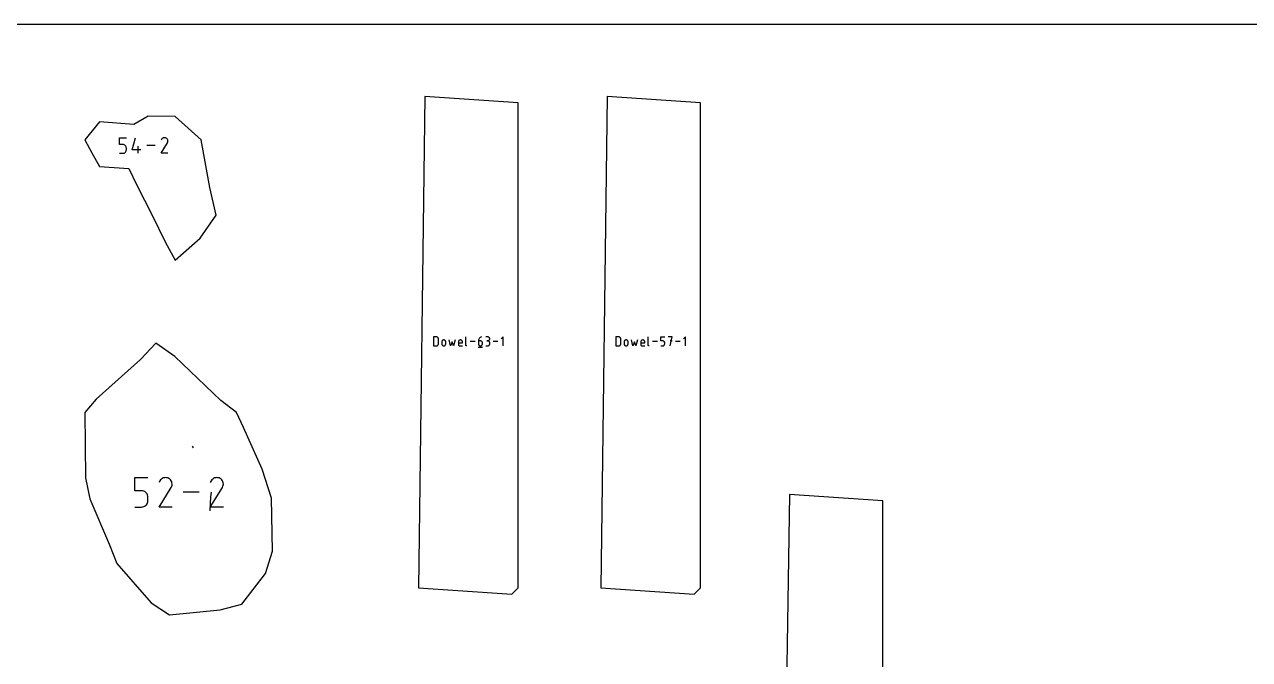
# Model space of a CAD drawing. Extents: x 0 to 12.2, y 0 to 12.
# Drawn here: x 7.024 to 8.872, y 11.043 to 12 of the extents above; entities that cross this region are included whole.
import ezdxf

# ---------------------------------------------------------------- set-up
doc = ezdxf.new("R2010")
doc.units = 0

msp = doc.modelspace()

# ---------------------------------------------------------------- linework, layer by layer
at = {"layer": 'annotation', "color": 1}
for p, q in [((7.167206, 11.818909), (7.167206, 11.829354)), ((7.167206, 11.829354), (7.177623, 11.829354)), ((7.186419, 11.811113), (7.19162, 11.829354)), ((7.23056, 11.826746), (7.229876, 11.825434)), ((7.231103, 11.827515), (7.23056, 11.826746)), ((7.231754, 11.828158), (7.231103, 11.827515)), ((7.232494, 11.828668), (7.231754, 11.828158)), ((7.233303, 11.829041), (7.232494, 11.828668)), ((7.23416, 11.829271), (7.233303, 11.829041)), ((7.235047, 11.829353), (7.23416, 11.829271)), ((7.235943, 11.829283), (7.235047, 11.829353)), ((7.236829, 11.829054), (7.235943, 11.829283)), ((7.237685, 11.828662), (7.236829, 11.829054)), ((7.23845, 11.828119), (7.237685, 11.828662)), ((7.237685, 11.828662), (7.237685, 11.828662)), ((7.23909, 11.827467), (7.23845, 11.828119)), ((7.239599, 11.826726), (7.23909, 11.827467)), ((7.239971, 11.825916), (7.239599, 11.826726)), ((7.240201, 11.825058), (7.239971, 11.825916)), ((7.172415, 11.818909), (7.167206, 11.818909)), ((7.17335, 11.818825), (7.172415, 11.818909)), ((7.174231, 11.818584), (7.17335, 11.818825)), ((7.175042, 11.8182), (7.174231, 11.818584)), ((7.175041, 11.806611), (7.175768, 11.807125)), ((7.175769, 11.817687), (7.175042, 11.8182)), ((7.175768, 11.807125), (7.176397, 11.807754)), ((7.176397, 11.817061), (7.175769, 11.817687)), ((7.176911, 11.816335), (7.176397, 11.817061)), ((7.176397, 11.807754), (7.176911, 11.808482)), ((7.177297, 11.815525), (7.176911, 11.816335)), ((7.176911, 11.808482), (7.177297, 11.809294)), ((7.177539, 11.814644), (7.177297, 11.815525)), ((7.177297, 11.809294), (7.177539, 11.810176)), ((7.177623, 11.813708), (7.177539, 11.814644)), ((7.177539, 11.810176), (7.177623, 11.811113)), ((7.177623, 11.811113), (7.177623, 11.813708)), ((7.177623, 11.813708), (7.177623, 11.813708)), ((7.199443, 11.811113), (7.186419, 11.811113)), ((7.195539, 11.805898), (7.195539, 11.816316)), ((7.221066, 11.817626), (7.208241, 11.817626)), ((7.229861, 11.805898), (7.239487, 11.821394)), ((7.239487, 11.821394), (7.239499, 11.821409)), ((7.239487, 11.821394), (7.239487, 11.821394)), ((7.239499, 11.821409), (7.23951, 11.821423)), ((7.23951, 11.821423), (7.23952, 11.821438)), ((7.23952, 11.821438), (7.239531, 11.821453)), ((7.239531, 11.821453), (7.239541, 11.821468)), ((7.239541, 11.821468), (7.23955, 11.821484)), ((7.23955, 11.821484), (7.23956, 11.821501)), ((7.23956, 11.821501), (7.23957, 11.821519)), ((7.23957, 11.821519), (7.23958, 11.821537)), ((7.23958, 11.821537), (7.239977, 11.82239)), ((7.23958, 11.821537), (7.23958, 11.821537)), ((7.239977, 11.82239), (7.240209, 11.823275)), ((7.240282, 11.824171), (7.240201, 11.825058)), ((7.240209, 11.823275), (7.240282, 11.824171)), ((7.167206, 11.805898), (7.172415, 11.805898)), ((7.172415, 11.805898), (7.17335, 11.805982)), ((7.172415, 11.805898), (7.172415, 11.805898)), ((7.17335, 11.805982), (7.17423, 11.806225)), ((7.17423, 11.806225), (7.175041, 11.806611)), ((7.240278, 11.805898), (7.229861, 11.805898)), ((7.645303, 11.528898), (7.640801, 11.528898)), ((7.640801, 11.528898), (7.640801, 11.515396)), ((7.640801, 11.515405), (7.645303, 11.515405)), ((7.640801, 11.515396), (7.640801, 11.515405)), ((7.64584, 11.528849), (7.645303, 11.528898)), ((7.645303, 11.515405), (7.64584, 11.515453)), ((7.645303, 11.515405), (7.645303, 11.515405)), ((7.646346, 11.52871), (7.64584, 11.528849)), ((7.64584, 11.515453), (7.646346, 11.515593)), ((7.646812, 11.528487), (7.646346, 11.52871)), ((7.646346, 11.515593), (7.646812, 11.515815)), ((7.64723, 11.528191), (7.646812, 11.528487)), ((7.646812, 11.515815), (7.64723, 11.516111)), ((7.647592, 11.527829), (7.64723, 11.528191)), ((7.64723, 11.516111), (7.647592, 11.516473)), ((7.647888, 11.52741), (7.647592, 11.527829)), ((7.647592, 11.516473), (7.647888, 11.516892)), ((7.648109, 11.526942), (7.647888, 11.52741)), ((7.647888, 11.516892), (7.648109, 11.517359)), ((7.648249, 11.526435), (7.648109, 11.526942)), ((7.648109, 11.517359), (7.648249, 11.517867)), ((7.648297, 11.525895), (7.648249, 11.526435)), ((7.648249, 11.517867), (7.648297, 11.518406)), ((7.648297, 11.518406), (7.648297, 11.525895)), ((7.648297, 11.525895), (7.648297, 11.525895)), ((7.653408, 11.521932), (7.65336, 11.521393)), ((7.65336, 11.521393), (7.65336, 11.518399)), ((7.65336, 11.518399), (7.65336, 11.518399)), ((7.65336, 11.518399), (7.653408, 11.517859)), ((7.653548, 11.522439), (7.653408, 11.521932)), ((7.653408, 11.517859), (7.653548, 11.517352)), ((7.65377, 11.522905), (7.653548, 11.522439)), ((7.653548, 11.517352), (7.65377, 11.516884)), ((7.654066, 11.523323), (7.65377, 11.522905)), ((7.65377, 11.516884), (7.654066, 11.516465)), ((7.654428, 11.523683), (7.654066, 11.523323)), ((7.654066, 11.516465), (7.654428, 11.516103)), ((7.654847, 11.523978), (7.654428, 11.523683)), ((7.654428, 11.516103), (7.654847, 11.515806)), ((7.655315, 11.5242), (7.654847, 11.523978)), ((7.654847, 11.515806), (7.655315, 11.515584)), ((7.655823, 11.524338), (7.655315, 11.5242)), ((7.655315, 11.515584), (7.655823, 11.515445)), ((7.656362, 11.524386), (7.655823, 11.524338)), ((7.655823, 11.515445), (7.656362, 11.515396)), ((7.656901, 11.524338), (7.656362, 11.524386)), ((7.656362, 11.524386), (7.656362, 11.524386)), ((7.656362, 11.515396), (7.656902, 11.515445)), ((7.656362, 11.515396), (7.656362, 11.515396)), ((7.657409, 11.5242), (7.656901, 11.524338)), ((7.656902, 11.515445), (7.657409, 11.515584)), ((7.657877, 11.523978), (7.657409, 11.5242)), ((7.657409, 11.515584), (7.657877, 11.515806)), ((7.658296, 11.523683), (7.657877, 11.523978)), ((7.657877, 11.515806), (7.658296, 11.516103)), ((7.658657, 11.523323), (7.658296, 11.523683)), ((7.658296, 11.516103), (7.658658, 11.516465)), ((7.658954, 11.522905), (7.658657, 11.523323)), ((7.658658, 11.516465), (7.658954, 11.516884)), ((7.659176, 11.522439), (7.658954, 11.522905)), ((7.658954, 11.516884), (7.659176, 11.517352)), ((7.659315, 11.521932), (7.659176, 11.522439)), ((7.659176, 11.517352), (7.659315, 11.517859)), ((7.659364, 11.521393), (7.659315, 11.521932)), ((7.659315, 11.517859), (7.659364, 11.518399)), ((7.659364, 11.518399), (7.659364, 11.521393)), ((7.659364, 11.521393), (7.659364, 11.521393)), ((7.666683, 11.515396), (7.664427, 11.524386)), ((7.66893, 11.521393), (7.666683, 11.515396)), ((7.671178, 11.515396), (7.66893, 11.521393)), ((7.673433, 11.524386), (7.671178, 11.515396)), ((7.678545, 11.521942), (7.678497, 11.521404)), ((7.678497, 11.521404), (7.678497, 11.517656)), ((7.678497, 11.519899), (7.684493, 11.519899)), ((7.678497, 11.517656), (7.678497, 11.517656)), ((7.678497, 11.517656), (7.678533, 11.517249)), ((7.678533, 11.517249), (7.678637, 11.516866)), ((7.678684, 11.522449), (7.678545, 11.521942)), ((7.678637, 11.516866), (7.678804, 11.516514)), ((7.678907, 11.522916), (7.678684, 11.522449)), ((7.678804, 11.516514), (7.679026, 11.516199)), ((7.679203, 11.523334), (7.678907, 11.522916)), ((7.679026, 11.516199), (7.679298, 11.515927)), ((7.679564, 11.523696), (7.679203, 11.523334)), ((7.679298, 11.515927), (7.679612, 11.515704)), ((7.679983, 11.523992), (7.679564, 11.523696)), ((7.679612, 11.515704), (7.679963, 11.515537)), ((7.679963, 11.515537), (7.680343, 11.515432)), ((7.68045, 11.524214), (7.679983, 11.523992)), ((7.680343, 11.515432), (7.680748, 11.515396)), ((7.680957, 11.524354), (7.68045, 11.524214)), ((7.680748, 11.515396), (7.684492, 11.515396)), ((7.681495, 11.524402), (7.680957, 11.524354)), ((7.682034, 11.524354), (7.681495, 11.524402)), ((7.681495, 11.524402), (7.681495, 11.524402)), ((7.682541, 11.524214), (7.682034, 11.524354)), ((7.683008, 11.523992), (7.682541, 11.524214)), ((7.683427, 11.523696), (7.683008, 11.523992)), ((7.683788, 11.523334), (7.683427, 11.523696)), ((7.684084, 11.522916), (7.683788, 11.523334)), ((7.684305, 11.522449), (7.684084, 11.522916)), ((7.684445, 11.521942), (7.684305, 11.522449)), ((7.684493, 11.521404), (7.684445, 11.521942)), ((7.684493, 11.519899), (7.684493, 11.521404)), ((7.684493, 11.521404), (7.684493, 11.521404)), ((7.689555, 11.516904), (7.689555, 11.528908)), ((7.68958, 11.516632), (7.689555, 11.516904)), ((7.68965, 11.516376), (7.68958, 11.516632)), ((7.689761, 11.51614), (7.68965, 11.516376)), ((7.68991, 11.51593), (7.689761, 11.51614)), ((7.690091, 11.515748), (7.68991, 11.51593)), ((7.690302, 11.515599), (7.690091, 11.515748)), ((7.690537, 11.515488), (7.690302, 11.515599)), ((7.690793, 11.515418), (7.690537, 11.515488)), ((7.691065, 11.515394), (7.690793, 11.515418)), ((7.691065, 11.515394), (7.691065, 11.515394)), ((7.703512, 11.522147), (7.69613, 11.522147)), ((7.708198, 11.513709), (7.714949, 11.513709)), ((7.70864, 11.523798), (7.708574, 11.522885)), ((7.708574, 11.522885), (7.708574, 11.518398)), ((7.711572, 11.522885), (7.708574, 11.522885)), ((7.708574, 11.518398), (7.708574, 11.518398)), ((7.708574, 11.518398), (7.708622, 11.517858)), ((7.708622, 11.517858), (7.708762, 11.517351)), ((7.708834, 11.524675), (7.70864, 11.523798)), ((7.708762, 11.517351), (7.708984, 11.516883)), ((7.709147, 11.525505), (7.708834, 11.524675)), ((7.708984, 11.516883), (7.70928, 11.516464)), ((7.709571, 11.526278), (7.709147, 11.525505)), ((7.70928, 11.516464), (7.709642, 11.516102)), ((7.710099, 11.526982), (7.709571, 11.526278)), ((7.709642, 11.516102), (7.71006, 11.515806)), ((7.71006, 11.515806), (7.710527, 11.515584)), ((7.710721, 11.527607), (7.710099, 11.526982)), ((7.710527, 11.515584), (7.711034, 11.515445)), ((7.71143, 11.528142), (7.710721, 11.527607)), ((7.711034, 11.515445), (7.711572, 11.515396)), ((7.712218, 11.528576), (7.71143, 11.528142)), ((7.712111, 11.522837), (7.711572, 11.522885)), ((7.711572, 11.515396), (7.712111, 11.515445)), ((7.711572, 11.515396), (7.711572, 11.515396)), ((7.712619, 11.522698), (7.712111, 11.522837)), ((7.712111, 11.515445), (7.712619, 11.515584)), ((7.713077, 11.528898), (7.712218, 11.528576)), ((7.713086, 11.522477), (7.712619, 11.522698)), ((7.712619, 11.515584), (7.713086, 11.515806)), ((7.713077, 11.528898), (7.713077, 11.528898)), ((7.713504, 11.522182), (7.713086, 11.522477)), ((7.713086, 11.515806), (7.713504, 11.516102)), ((7.713865, 11.521822), (7.713504, 11.522182)), ((7.713504, 11.516102), (7.713865, 11.516464)), ((7.714161, 11.521404), (7.713865, 11.521822)), ((7.713865, 11.516464), (7.714161, 11.516883)), ((7.714383, 11.520937), (7.714161, 11.521404)), ((7.714161, 11.516883), (7.714383, 11.517351)), ((7.714522, 11.52043), (7.714383, 11.520937)), ((7.714383, 11.517351), (7.714522, 11.517858)), ((7.71457, 11.519891), (7.714522, 11.52043)), ((7.714522, 11.517858), (7.71457, 11.518398)), ((7.71457, 11.518398), (7.71457, 11.519891)), ((7.71457, 11.519891), (7.71457, 11.519891)), ((7.722631, 11.528882), (7.719633, 11.528882)), ((7.719633, 11.515397), (7.722631, 11.515397)), ((7.722631, 11.522886), (7.72113, 11.522886)), ((7.72113, 11.522886), (7.722631, 11.522886)), ((7.72317, 11.528834), (7.722631, 11.528882)), ((7.722631, 11.522886), (7.72317, 11.522934)), ((7.72317, 11.522837), (7.722631, 11.522886)), ((7.722631, 11.522886), (7.722631, 11.522886)), ((7.722631, 11.515397), (7.72317, 11.515445)), ((7.722631, 11.515397), (7.722631, 11.515397)), ((7.723678, 11.528694), (7.72317, 11.528834)), ((7.72317, 11.522934), (7.723678, 11.523074)), ((7.723678, 11.522698), (7.72317, 11.522837)), ((7.72317, 11.515445), (7.723678, 11.515584)), ((7.724145, 11.528472), (7.723678, 11.528694)), ((7.723678, 11.523074), (7.724145, 11.523296)), ((7.724145, 11.522476), (7.723678, 11.522698)), ((7.723678, 11.515584), (7.724145, 11.515806)), ((7.724563, 11.528176), (7.724145, 11.528472)), ((7.724145, 11.523296), (7.724563, 11.523592)), ((7.724563, 11.52218), (7.724145, 11.522476)), ((7.724145, 11.515806), (7.724563, 11.516102)), ((7.724925, 11.527815), (7.724563, 11.528176)), ((7.724563, 11.523592), (7.724925, 11.523954)), ((7.724925, 11.521819), (7.724563, 11.52218)), ((7.724563, 11.516102), (7.724925, 11.516463)), ((7.72522, 11.527397), (7.724925, 11.527815)), ((7.724925, 11.523954), (7.72522, 11.524373)), ((7.72522, 11.521401), (7.724925, 11.521819)), ((7.724925, 11.516463), (7.72522, 11.516881)), ((7.725442, 11.526931), (7.72522, 11.527397)), ((7.72522, 11.524373), (7.725442, 11.524841)), ((7.725442, 11.520934), (7.72522, 11.521401)), ((7.72522, 11.516881), (7.725442, 11.517348)), ((7.725581, 11.526425), (7.725442, 11.526931)), ((7.725442, 11.524841), (7.725581, 11.525349)), ((7.725581, 11.520429), (7.725442, 11.520934)), ((7.725442, 11.517348), (7.725581, 11.517854)), ((7.725629, 11.525888), (7.725581, 11.526425)), ((7.725581, 11.525349), (7.725629, 11.525888)), ((7.725629, 11.519892), (7.725581, 11.520429)), ((7.725581, 11.517854), (7.725629, 11.518391)), ((7.725629, 11.525888), (7.725629, 11.525888)), ((7.725629, 11.518391), (7.725629, 11.519892)), ((7.725629, 11.519892), (7.725629, 11.519892)), ((7.738076, 11.522147), (7.730694, 11.522147)), ((7.74614, 11.528898), (7.743138, 11.525895)), ((7.74614, 11.515396), (7.74614, 11.528898)), ((7.9203, 11.528898), (7.915797, 11.528898)), ((7.915797, 11.528898), (7.915797, 11.515396)), ((7.915797, 11.515405), (7.9203, 11.515405)), ((7.915797, 11.515396), (7.915797, 11.515405)), ((7.920837, 11.528849), (7.9203, 11.528898)), ((7.9203, 11.515405), (7.920837, 11.515453)), ((7.9203, 11.515405), (7.9203, 11.515405)), ((7.921342, 11.52871), (7.920837, 11.528849)), ((7.920837, 11.515453), (7.921342, 11.515593)), ((7.921809, 11.528487), (7.921342, 11.52871)), ((7.921342, 11.515593), (7.921809, 11.515815)), ((7.922227, 11.528191), (7.921809, 11.528487)), ((7.921809, 11.515815), (7.922227, 11.516111)), ((7.922588, 11.527829), (7.922227, 11.528191)), ((7.922227, 11.516111), (7.922588, 11.516473)), ((7.922884, 11.52741), (7.922588, 11.527829)), ((7.922588, 11.516473), (7.922884, 11.516892)), ((7.923106, 11.526942), (7.922884, 11.52741)), ((7.922884, 11.516892), (7.923106, 11.517359)), ((7.923245, 11.526435), (7.923106, 11.526942)), ((7.923106, 11.517359), (7.923245, 11.517867)), ((7.923294, 11.525895), (7.923245, 11.526435)), ((7.923245, 11.517867), (7.923294, 11.518406)), ((7.923294, 11.518406), (7.923294, 11.525895)), ((7.923294, 11.525895), (7.923294, 11.525895)), ((7.928405, 11.521932), (7.928356, 11.521393)), ((7.928356, 11.521393), (7.928356, 11.518399)), ((7.928356, 11.518399), (7.928356, 11.518399)), ((7.928356, 11.518399), (7.928405, 11.517859)), ((7.928544, 11.522439), (7.928405, 11.521932)), ((7.928405, 11.517859), (7.928544, 11.517352)), ((7.928766, 11.522905), (7.928544, 11.522439)), ((7.928544, 11.517352), (7.928766, 11.516884)), ((7.929062, 11.523323), (7.928766, 11.522905)), ((7.928766, 11.516884), (7.929062, 11.516465)), ((7.929424, 11.523683), (7.929062, 11.523323)), ((7.929062, 11.516465), (7.929424, 11.516103)), ((7.929843, 11.523978), (7.929424, 11.523683)), ((7.929424, 11.516103), (7.929843, 11.515806)), ((7.930311, 11.5242), (7.929843, 11.523978)), ((7.929843, 11.515806), (7.930311, 11.515584)), ((7.930819, 11.524338), (7.930311, 11.5242)), ((7.930311, 11.515584), (7.930819, 11.515445)), ((7.931359, 11.524386), (7.930819, 11.524338)), ((7.930819, 11.515445), (7.931359, 11.515396)), ((7.931898, 11.524338), (7.931359, 11.524386)), ((7.931359, 11.524386), (7.931359, 11.524386)), ((7.931359, 11.515396), (7.931898, 11.515445)), ((7.931359, 11.515396), (7.931359, 11.515396)), ((7.932405, 11.5242), (7.931898, 11.524338)), ((7.931898, 11.515445), (7.932406, 11.515584)), ((7.932873, 11.523978), (7.932405, 11.5242)), ((7.932406, 11.515584), (7.932873, 11.515806)), ((7.933292, 11.523683), (7.932873, 11.523978)), ((7.932873, 11.515806), (7.933292, 11.516103)), ((7.933654, 11.523323), (7.933292, 11.523683)), ((7.933292, 11.516103), (7.933654, 11.516465)), ((7.93395, 11.522905), (7.933654, 11.523323)), ((7.933654, 11.516465), (7.93395, 11.516884)), ((7.934172, 11.522439), (7.93395, 11.522905)), ((7.93395, 11.516884), (7.934172, 11.517352)), ((7.934312, 11.521932), (7.934172, 11.522439)), ((7.934172, 11.517352), (7.934312, 11.517859)), ((7.93436, 11.521393), (7.934312, 11.521932)), ((7.934312, 11.517859), (7.93436, 11.518399)), ((7.93436, 11.518399), (7.93436, 11.521393)), ((7.93436, 11.521393), (7.93436, 11.521393)), ((7.941679, 11.515396), (7.939423, 11.524386)), ((7.943927, 11.521393), (7.941679, 11.515396)), ((7.946174, 11.515396), (7.943927, 11.521393)), ((7.948429, 11.524386), (7.946174, 11.515396)), ((7.953541, 11.521942), (7.953493, 11.521404)), ((7.953493, 11.521404), (7.953493, 11.517656)), ((7.953493, 11.519899), (7.959489, 11.519899)), ((7.953493, 11.517656), (7.953493, 11.517656)), ((7.953493, 11.517656), (7.953529, 11.517249)), ((7.953529, 11.517249), (7.953634, 11.516866)), ((7.953681, 11.522449), (7.953541, 11.521942)), ((7.953634, 11.516866), (7.9538, 11.516514)), ((7.953903, 11.522916), (7.953681, 11.522449)), ((7.9538, 11.516514), (7.954022, 11.516199)), ((7.954199, 11.523334), (7.953903, 11.522916)), ((7.954022, 11.516199), (7.954294, 11.515927)), ((7.95456, 11.523696), (7.954199, 11.523334)), ((7.954294, 11.515927), (7.954608, 11.515704)), ((7.954979, 11.523992), (7.95456, 11.523696)), ((7.954608, 11.515704), (7.954959, 11.515537)), ((7.954959, 11.515537), (7.95534, 11.515432)), ((7.955446, 11.524214), (7.954979, 11.523992)), ((7.95534, 11.515432), (7.955744, 11.515396)), ((7.955953, 11.524354), (7.955446, 11.524214)), ((7.955744, 11.515396), (7.959488, 11.515396)), ((7.956491, 11.524402), (7.955953, 11.524354)), ((7.95703, 11.524354), (7.956491, 11.524402)), ((7.956491, 11.524402), (7.956491, 11.524402)), ((7.957537, 11.524214), (7.95703, 11.524354)), ((7.958005, 11.523992), (7.957537, 11.524214)), ((7.958423, 11.523696), (7.958005, 11.523992)), ((7.958784, 11.523334), (7.958423, 11.523696)), ((7.95908, 11.522916), (7.958784, 11.523334)), ((7.959302, 11.522449), (7.95908, 11.522916)), ((7.959441, 11.521942), (7.959302, 11.522449)), ((7.959489, 11.521404), (7.959441, 11.521942)), ((7.959489, 11.519899), (7.959489, 11.521404)), ((7.959489, 11.521404), (7.959489, 11.521404)), ((7.964552, 11.516904), (7.964552, 11.528908)), ((7.964576, 11.516632), (7.964552, 11.516904)), ((7.964646, 11.516376), (7.964576, 11.516632)), ((7.964757, 11.51614), (7.964646, 11.516376)), ((7.964906, 11.51593), (7.964757, 11.51614)), ((7.965087, 11.515748), (7.964906, 11.51593)), ((7.965298, 11.515599), (7.965087, 11.515748)), ((7.965533, 11.515488), (7.965298, 11.515599)), ((7.965789, 11.515418), (7.965533, 11.515488)), ((7.966061, 11.515394), (7.965789, 11.515418)), ((7.966061, 11.515394), (7.966061, 11.515394)), ((7.978508, 11.522147), (7.971126, 11.522147)), ((7.98357, 11.522885), (7.98357, 11.528898)), ((7.98357, 11.528898), (7.989566, 11.528898)), ((7.986568, 11.522885), (7.98357, 11.522885)), ((7.98357, 11.515396), (7.986568, 11.515396)), ((7.987106, 11.522837), (7.986568, 11.522885)), ((7.986568, 11.515396), (7.987106, 11.515445)), ((7.986568, 11.515396), (7.986568, 11.515396)), ((7.987613, 11.522698), (7.987106, 11.522837)), ((7.987106, 11.515445), (7.987613, 11.515584)), ((7.98808, 11.522477), (7.987613, 11.522698)), ((7.987613, 11.515584), (7.98808, 11.515806)), ((7.988499, 11.522182), (7.98808, 11.522477)), ((7.98808, 11.515806), (7.988499, 11.516102)), ((7.98886, 11.521822), (7.988499, 11.522182)), ((7.988499, 11.516102), (7.98886, 11.516464)), ((7.989156, 11.521404), (7.98886, 11.521822)), ((7.98886, 11.516464), (7.989156, 11.516883)), ((7.989378, 11.520937), (7.989156, 11.521404)), ((7.989156, 11.516883), (7.989378, 11.517351)), ((7.989518, 11.52043), (7.989378, 11.520937)), ((7.989378, 11.517351), (7.989518, 11.517858)), ((7.989566, 11.519891), (7.989518, 11.52043)), ((7.989518, 11.517858), (7.989566, 11.518398)), ((7.989566, 11.518398), (7.989566, 11.519891)), ((7.989566, 11.519891), (7.989566, 11.519891)), ((8.000633, 11.528898), (7.994629, 11.528898)), ((7.997631, 11.515396), (8.000633, 11.528898)), ((8.000633, 11.522885), (7.997631, 11.522885)), ((8.01308, 11.522147), (8.005697, 11.522147)), ((8.021143, 11.528898), (8.018142, 11.525895)), ((8.021143, 11.515396), (8.021143, 11.528898)), ((7.278654, 11.361501), (7.277408, 11.364097)), ((7.190444, 11.297064), (7.190444, 11.316848)), ((7.190444, 11.316848), (7.210174, 11.316848)), ((7.228161, 11.311908), (7.226865, 11.309422)), ((7.229189, 11.313365), (7.228161, 11.311908)), ((7.230422, 11.314582), (7.229189, 11.313365)), ((7.231823, 11.315549), (7.230422, 11.314582)), ((7.233355, 11.316255), (7.231823, 11.315549)), ((7.23498, 11.316691), (7.233355, 11.316255)), ((7.23666, 11.316846), (7.23498, 11.316691)), ((7.238357, 11.316713), (7.23666, 11.316846)), ((7.240035, 11.31628), (7.238357, 11.316713)), ((7.241656, 11.315538), (7.240035, 11.31628)), ((7.243106, 11.314508), (7.241656, 11.315538)), ((7.241656, 11.315538), (7.241656, 11.315538)), ((7.244318, 11.313273), (7.243106, 11.314508)), ((7.245281, 11.31187), (7.244318, 11.313273)), ((7.245986, 11.310337), (7.245281, 11.31187)), ((7.246421, 11.308711), (7.245986, 11.310337)), ((7.246575, 11.307031), (7.246421, 11.308711)), ((7.305509, 11.311908), (7.304213, 11.309422)), ((7.306537, 11.313365), (7.305509, 11.311908)), ((7.30777, 11.314582), (7.306537, 11.313365)), ((7.309172, 11.315549), (7.30777, 11.314582)), ((7.310703, 11.316255), (7.309172, 11.315549)), ((7.312328, 11.316691), (7.310703, 11.316255)), ((7.314008, 11.316846), (7.312328, 11.316691)), ((7.315705, 11.316713), (7.314008, 11.316846)), ((7.317383, 11.31628), (7.315705, 11.316713)), ((7.319004, 11.315538), (7.317383, 11.31628)), ((7.320454, 11.314508), (7.319004, 11.315538)), ((7.319004, 11.315538), (7.319004, 11.315538)), ((7.321666, 11.313273), (7.320454, 11.314508)), ((7.322629, 11.31187), (7.321666, 11.313273)), ((7.323334, 11.310337), (7.322629, 11.31187)), ((7.323769, 11.308711), (7.323334, 11.310337)), ((7.323923, 11.307031), (7.323769, 11.308711)), ((7.200309, 11.297064), (7.190444, 11.297064)), ((7.20208, 11.296906), (7.200309, 11.297064)), ((7.203748, 11.296449), (7.20208, 11.296906)), ((7.205285, 11.295722), (7.203748, 11.296449)), ((7.206662, 11.294751), (7.205285, 11.295722)), ((7.207852, 11.293565), (7.206662, 11.294751)), ((7.208826, 11.29219), (7.207852, 11.293565)), ((7.209556, 11.290655), (7.208826, 11.29219)), ((7.210015, 11.288986), (7.209556, 11.290655)), ((7.226837, 11.272421), (7.245069, 11.301772)), ((7.245069, 11.301772), (7.245091, 11.301799)), ((7.245069, 11.301772), (7.245069, 11.301772)), ((7.245091, 11.301799), (7.245112, 11.301826)), ((7.245112, 11.301826), (7.245132, 11.301854)), ((7.245132, 11.301854), (7.245151, 11.301882)), ((7.245151, 11.301882), (7.24517, 11.301911)), ((7.24517, 11.301911), (7.245189, 11.301942)), ((7.245189, 11.301942), (7.245208, 11.301974)), ((7.245208, 11.301974), (7.245226, 11.302007)), ((7.245226, 11.302007), (7.245244, 11.302042)), ((7.245244, 11.302042), (7.245997, 11.303659)), ((7.245244, 11.302042), (7.245244, 11.302042)), ((7.245997, 11.303659), (7.246437, 11.305334)), ((7.246437, 11.305334), (7.246575, 11.307031)), ((7.287526, 11.294635), (7.263235, 11.294635)), ((7.304185, 11.272421), (7.322417, 11.301772)), ((7.304936, 11.287767), (7.305938, 11.295097)), ((7.322417, 11.301772), (7.322439, 11.301799)), ((7.322417, 11.301772), (7.322417, 11.301772)), ((7.322439, 11.301799), (7.32246, 11.301826)), ((7.32246, 11.301826), (7.32248, 11.301854)), ((7.32248, 11.301854), (7.322499, 11.301882)), ((7.322499, 11.301882), (7.322518, 11.301911)), ((7.322518, 11.301911), (7.322537, 11.301942)), ((7.322537, 11.301942), (7.322556, 11.301974)), ((7.322556, 11.301974), (7.322574, 11.302007)), ((7.322574, 11.302007), (7.322592, 11.302042)), ((7.322592, 11.302042), (7.323345, 11.303659)), ((7.322592, 11.302042), (7.322592, 11.302042)), ((7.323345, 11.303659), (7.323785, 11.305334)), ((7.323785, 11.305334), (7.323923, 11.307031)), ((7.190444, 11.272422), (7.200309, 11.272422)), ((7.200309, 11.272422), (7.202079, 11.272581)), ((7.200309, 11.272422), (7.200309, 11.272422)), ((7.202079, 11.272581), (7.203747, 11.27304)), ((7.203747, 11.27304), (7.205284, 11.273771)), ((7.205284, 11.273771), (7.206661, 11.274745)), ((7.206661, 11.274745), (7.207851, 11.275936)), ((7.207851, 11.275936), (7.208825, 11.277314)), ((7.208825, 11.277314), (7.209556, 11.278853)), ((7.209556, 11.278853), (7.210015, 11.280523)), ((7.210174, 11.287213), (7.210015, 11.288986)), ((7.210015, 11.280523), (7.210174, 11.282298)), ((7.210174, 11.282298), (7.210174, 11.287213)), ((7.210174, 11.287213), (7.210174, 11.287213)), ((7.246568, 11.272421), (7.226837, 11.272421)), ((7.303763, 11.266535), (7.304936, 11.287767)), ((7.323916, 11.272421), (7.304185, 11.272421))]:
    msp.add_line(p, q, dxfattribs=at)
at = {"layer": 'boundary', "color": 5}
for p, q in [((7.627847, 11.891287), (7.618472, 11.150662)), ((7.768472, 11.881912), (7.627847, 11.891287)), ((7.768472, 11.150662), (7.768472, 11.881912)), ((7.902847, 11.891287), (7.893472, 11.150662)), ((8.043472, 11.881912), (7.902847, 11.891287)), ((8.043472, 11.150662), (8.043472, 11.881912)), ((7.137226, 11.853337), (7.114753, 11.826155)), ((7.188753, 11.849454), (7.137226, 11.853337)), ((7.210527, 11.86173), (7.188753, 11.849454)), ((7.251006, 11.861351), (7.210527, 11.86173)), ((7.270728, 11.843753), (7.251006, 11.861351)), ((7.29045, 11.826155), (7.270728, 11.843753)), ((7.114753, 11.826155), (7.125688, 11.806628)), ((7.303525, 11.754362), (7.29045, 11.826155)), ((7.125688, 11.806628), (7.137226, 11.785782)), ((7.137226, 11.785782), (7.181571, 11.782989)), ((7.181571, 11.782989), (7.193596, 11.757673)), ((7.193596, 11.757673), (7.216324, 11.712375)), ((7.3131, 11.712375), (7.303525, 11.754362)), ((7.216324, 11.712375), (7.23613, 11.672112)), ((7.288687, 11.677624), (7.3131, 11.712375)), ((7.251006, 11.644572), (7.288687, 11.677624)), ((7.23613, 11.672112), (7.251006, 11.644572)), ((7.222237, 11.519572), (7.198687, 11.494931)), ((7.250486, 11.499522), (7.222237, 11.519572)), ((7.198687, 11.494931), (7.131929, 11.435228)), ((7.32011, 11.43313), (7.250486, 11.499522)), ((7.131929, 11.435228), (7.114753, 11.415086)), ((7.343765, 11.415086), (7.32011, 11.43313)), ((7.114753, 11.415086), (7.116082, 11.316527)), ((7.354147, 11.392247), (7.343765, 11.415086)), ((7.382641, 11.329331), (7.354147, 11.392247)), ((7.396459, 11.285615), (7.382641, 11.329331)), ((7.116082, 11.316527), (7.122483, 11.284772)), ((8.177847, 11.291287), (8.168472, 10.700662)), ((8.318472, 11.281912), (8.177847, 11.291287)), ((7.122483, 11.284772), (7.15203, 11.215596)), ((7.397861, 11.20597), (7.396459, 11.285615)), ((8.318472, 10.700662), (8.318472, 11.281912)), ((7.15203, 11.215596), (7.16302, 11.187526)), ((7.387363, 11.172023), (7.397861, 11.20597)), ((7.16302, 11.187526), (7.214804, 11.128052)), ((7.351544, 11.125754), (7.387363, 11.172023)), ((7.618472, 11.150662), (7.759097, 11.141287)), ((7.759097, 11.141287), (7.768472, 11.150662)), ((7.893472, 11.150662), (8.034097, 11.141287)), ((8.034097, 11.141287), (8.043472, 11.150662)), ((7.214804, 11.128052), (7.24273, 11.109798)), ((7.319251, 11.117335), (7.351544, 11.125754)), ((7.24273, 11.109798), (7.319251, 11.117335))]:
    msp.add_line(p, q, dxfattribs=at)
at = {"layer": 'frame', "color": 5}
msp.add_line((12, 12), (0, 12), dxfattribs=at)

doc.saveas('drawing.dxf')
